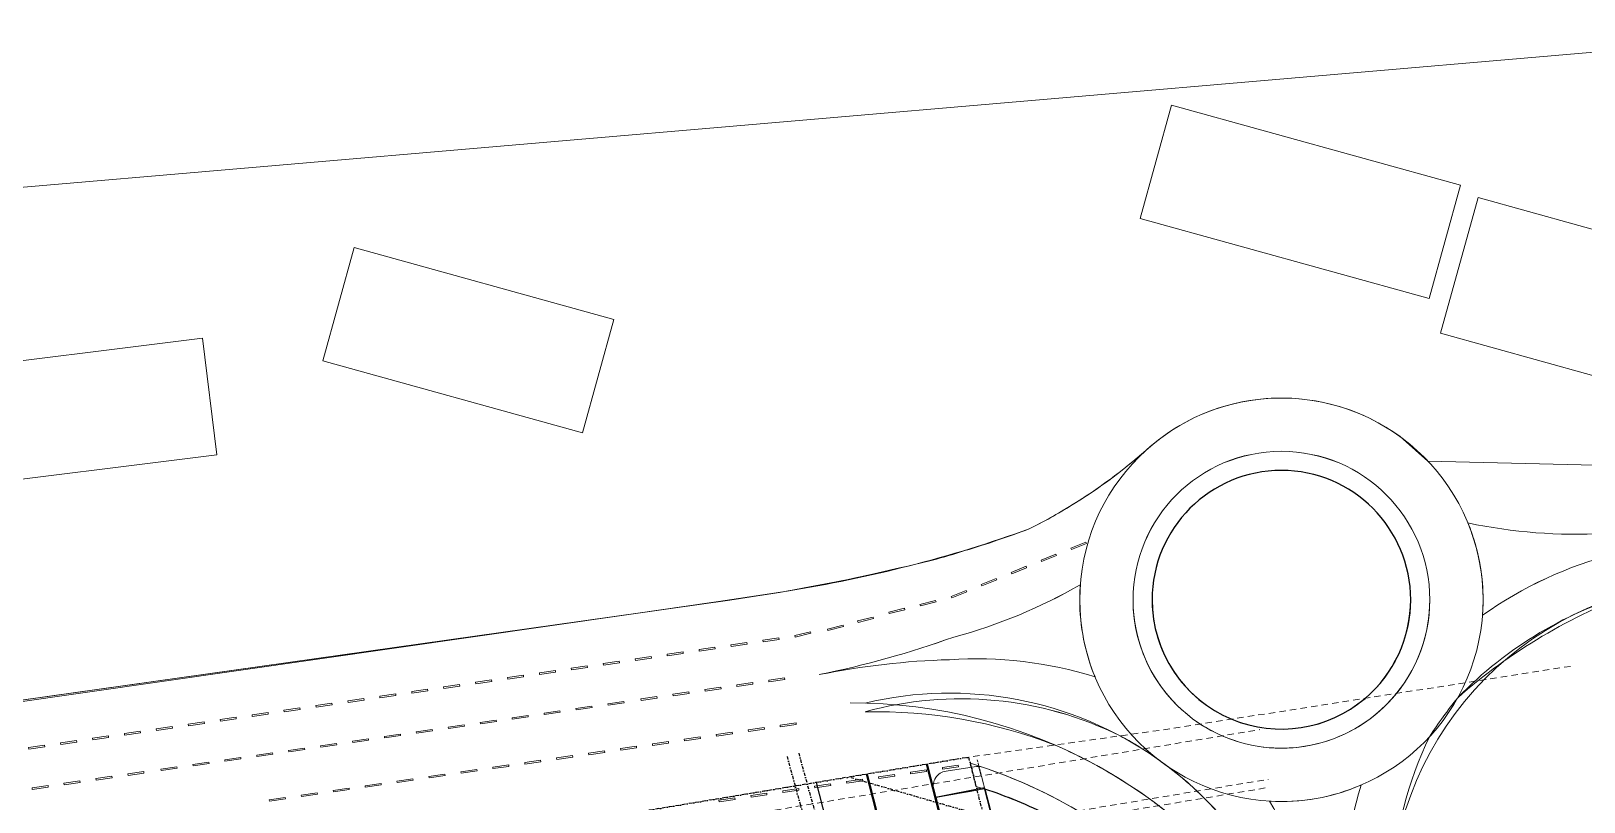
# Model space of a CAD drawing. Header units: millimetres. Extents: x -293269 to 249652, y -282216 to 177033.
# Drawn here: x -104230 to 49790, y 100601 to 177033 of the extents above; entities that cross this region are included whole.
import ezdxf

# ---------------------------------------------------------------- set-up
doc = ezdxf.new("R2010")
doc.units = ezdxf.units.MM
doc.header["$MEASUREMENT"] = 0
for name, pattern in [('Dashed Long', [1058.333302, 634.99999, -423.333311]), ('Dot & Dashed', [670.277762, 317.5, -176.388889, 0, -176.388874]), ('Hidden', [317.5, 211.666667, -105.833333])]:
    doc.linetypes.add(name, pattern=pattern)
for name, color, linetype, lineweight, true_color in [('New_Drawing & Figure_Pen_No__164', 7, 'Continuous', 13, 0xf27e39), ('New_Drawing & Figure_Pen_No__44', 7, 'Continuous', 18, 0x029e21), ('New_Drawing & Figure_Pen_No__58', 7, 'Continuous', 25, 0xdf0000), ('New_Drawing & Figure_Pen_No__62', 7, 'Continuous', 20, 0xaaaaaa), ('New_Structural - Bearing_Pen_No__150', 7, 'Continuous', 25, 0x5b5b00), ('New_Structural - Bearing_Pen_No__184', 7, 'Continuous', 0, 0xe8e8e8)]:
    doc.layers.add(name, color=color, linetype=linetype, lineweight=lineweight, true_color=true_color)
for name, color, linetype, lineweight in [('New_Drawing & Figure_Pen_No__46', 5, 'Continuous', 25), ('New_Drawing & Figure_Pen_No__75', 6, 'Continuous', 20), ('New_Structural - Bearing_Pen_No__1', 7, 'Continuous', 13), ('New_Structural - Bearing_Pen_No__101', 252, 'Continuous', 13)]:
    doc.layers.add(name, color=color, linetype=linetype, lineweight=lineweight)
doc.layers.add('New_Structural - Bearing', color=7, linetype='Continuous')

# ---------------------------------------------------------------- blocks, each defined once
blk = doc.blocks.new('Slab_398', base_point=(-13479, 103667))
at = {"layer": 'New_Structural - Bearing_Pen_No__184', "color": 254, "linetype": 'Continuous', "lineweight": 0, "true_color": 0xe8e8e8, "flags": 128}
blk.add_lwpolyline([(-13479, 103667, 0.4442154), (-14707, 101810), (-14506, 101027), (-9666, 101887, -0.0001955), (-9632, 101876, -0.0378796), (-3265, 99236, -0.0072752), (-2091, 98620, -0.0759189), (8864, 90301, -0.0320469), (12647, 85861, -0.0149349), (14210, 83634, -0.0038922), (14874, 82176, -0.0422656), (20580, 65779), (25579, 37511, 0.0787547), (24210, 21575), (28816, -5980), (29782, -5819), (25246, 21319, -0.0802838), (26691, 37555), (21655, 68683, 0.0554537), (16448, 82437, 0.0159535), (14397, 86151, 0.0070038), (13422, 87739, 0.019059), (10918, 90642, 0.0662541), (670, 99078, 0.0061091), (-381, 99714, 0.0434873), (-8265, 103474, 0.0069349), (-9753, 104004, 0.1201058), (-10697, 104088)], format="xyb", close=True, dxfattribs=at)
blk = doc.blocks.new('Slab_401', base_point=(-14506, 101027))
at = {"layer": 'New_Structural - Bearing_Pen_No__150', "color": 58, "linetype": 'Continuous', "lineweight": 25, "true_color": 0x5b5b00, "flags": 128}
blk.add_lwpolyline([(-14506, 101027), (-11135, 87907), (-10906, 87020), (-9657, 82159), (-8886, 79157, 0.3889508), (-7754, 78420), (-7065, 78534), (-4619, 79163), (-3847, 79361), (-4774, 82969), (-6023, 87830), (-6295, 88887), (-9666, 102006)], format="xyb", close=True, dxfattribs=at)
blk = doc.blocks.new('Slab_402', base_point=(6960, 120648))
at = {"layer": 'New_Structural - Bearing_Pen_No__150', "color": 58, "linetype": 'Continuous', "lineweight": 25, "true_color": 0x5b5b00, "flags": 128}
blk.add_lwpolyline([(6960, 120648, 0.3027817), (14852, 108810, 0.2818215), (28085, 110872, 0.220151), (32608, 120648, 1)], format="xyb", close=True, dxfattribs=at)
blk = doc.blocks.new('Slab_405', base_point=(5068, 120648))
at = {"layer": 'New_Structural - Bearing_Pen_No__184', "color": 254, "linetype": 'Continuous', "lineweight": 0, "true_color": 0xe8e8e8, "flags": 128}
for points in [[(5068, 120648, 0.2533294), (11739, 108325, 0.0419351), (13908, 107155, 0.3364807), (31198, 111357, 0.1724777), (34500, 120648, 1)], [(14852, 108810, -0.3027817), (6960, 120648, -1), (32608, 120648, -0.220151), (28085, 110872, -0.2818215)]]:
    blk.add_lwpolyline(points, format="xyb", close=True, dxfattribs=at)
blk = doc.blocks.new('Slab_406', base_point=(-26049, 113220))
at = {"layer": 'New_Structural - Bearing_Pen_No__184', "color": 254, "linetype": 'Continuous', "lineweight": 0, "true_color": 0xe8e8e8, "flags": 128}
blk.add_lwpolyline([(-26049, 113220, -0.0432795), (-13134, 114703, -0.092146), (1306, 112991, -0.098519), (-217, 120648, -0.0186866), (-161, 122141, -0.0650072), (-12704, 116944, -0.034595)], format="xyb", close=True, dxfattribs=at)
blk = doc.blocks.new('Slab_407', base_point=(51819, 127209))
at = {"layer": 'New_Structural - Bearing_Pen_No__184', "color": 254, "linetype": 'Continuous', "lineweight": 0, "true_color": 0xe8e8e8, "flags": 128}
blk.add_lwpolyline([(51819, 127209, -0.0650072), (38283, 128260, -0.0567533), (39520, 123894, -0.0407776), (39785, 120648, -0.0192869), (39726, 119106, -0.092146), (52923, 125212, -0.0432795), (65661, 127808, -0.034595)], format="xyb", close=True, dxfattribs=at)
blk = doc.blocks.new('Slab_408', base_point=(3785, 107153))
at = {"layer": 'New_Structural - Bearing_Pen_No__184', "color": 254, "linetype": 'Continuous', "lineweight": 0, "true_color": 0xe8e8e8, "flags": 128}
blk.add_lwpolyline([(3785, 107153, 0.1838409), (-21487, 109542, -0.0966368), (-2676, 106243, -0.0158427), (205, 104880, -0.0379968), (6716, 100893, -0.0055365), (7612, 100230, -0.0619606), (16516, 91572, -0.0276938), (19436, 87533), (21227, 83231), (22052, 81100), (22485, 79503, 0.0552741), (20759, 87207, 0.0359566), (18742, 91941, 0.0786476), (12130, 100980, 0.0069507), (11414, 101672, 0.0267449), (8487, 104142, -0.0151797), (7507, 104858, 0.0124248), (6026, 105847, 0.0181145)], format="xyb", close=True, dxfattribs=at)
blk = doc.blocks.new('Slab_409', base_point=(27688, 102274))
at = {"layer": 'New_Structural - Bearing_Pen_No__184', "color": 254, "linetype": 'Continuous', "lineweight": 0, "true_color": 0xe8e8e8, "flags": 128}
blk.add_lwpolyline([(27688, 102274, -0.1167929), (18608, 100681, -0.0643424), (23744, 88262, -0.034595), (27476, 74919, -0.0432795), (25985, 87833, -0.092146)], format="xyb", close=True, dxfattribs=at)
blk = doc.blocks.new('Slab_410', base_point=(-42582, 106211))
at = {"layer": 'New_Structural - Bearing_Pen_No__1', "color": 7, "linetype": 'Continuous', "lineweight": 13, "flags": 128}
blk.add_lwpolyline([(-42582, 106211), (-40999, 106443), (-41021, 106591), (-42604, 106360)], close=True, dxfattribs=at)
blk = doc.blocks.new('Slab_411', base_point=(-39416, 106674))
at = {"layer": 'New_Structural - Bearing_Pen_No__1', "color": 7, "linetype": 'Continuous', "lineweight": 13, "flags": 128}
blk.add_lwpolyline([(-39416, 106674), (-37832, 106905), (-37854, 107053), (-39437, 106822)], close=True, dxfattribs=at)
blk = doc.blocks.new('Slab_412', base_point=(-36249, 107136))
at = {"layer": 'New_Structural - Bearing_Pen_No__1', "color": 7, "linetype": 'Continuous', "lineweight": 13, "flags": 128}
blk.add_lwpolyline([(-36249, 107136), (-34666, 107367), (-34688, 107516), (-36271, 107284)], close=True, dxfattribs=at)
blk = doc.blocks.new('Slab_413', base_point=(-33083, 107598))
at = {"layer": 'New_Structural - Bearing_Pen_No__1', "color": 7, "linetype": 'Continuous', "lineweight": 13, "flags": 128}
blk.add_lwpolyline([(-33083, 107598), (-31500, 107830), (-31521, 107978), (-33104, 107747)], close=True, dxfattribs=at)
blk = doc.blocks.new('Slab_414', base_point=(-29916, 108061))
at = {"layer": 'New_Structural - Bearing_Pen_No__1', "color": 7, "linetype": 'Continuous', "lineweight": 13, "flags": 128}
blk.add_lwpolyline([(-29916, 108061), (-28333, 108292), (-28355, 108440), (-29938, 108209)], close=True, dxfattribs=at)
blk = doc.blocks.new('Slab_415', base_point=(-58414, 103900))
at = {"layer": 'New_Structural - Bearing_Pen_No__1', "color": 7, "linetype": 'Continuous', "lineweight": 13, "flags": 128}
blk.add_lwpolyline([(-58414, 103900), (-56831, 104131), (-56853, 104279), (-58436, 104048)], close=True, dxfattribs=at)
blk = doc.blocks.new('Slab_416', base_point=(-55248, 104362))
at = {"layer": 'New_Structural - Bearing_Pen_No__1', "color": 7, "linetype": 'Continuous', "lineweight": 13, "flags": 128}
blk.add_lwpolyline([(-55248, 104362), (-53665, 104593), (-53686, 104742), (-55269, 104510)], close=True, dxfattribs=at)
blk = doc.blocks.new('Slab_417', base_point=(-52081, 104824))
at = {"layer": 'New_Structural - Bearing_Pen_No__1', "color": 7, "linetype": 'Continuous', "lineweight": 13, "flags": 128}
blk.add_lwpolyline([(-52081, 104824), (-50498, 105055), (-50520, 105204), (-52103, 104973)], close=True, dxfattribs=at)
blk = doc.blocks.new('Slab_418', base_point=(-48915, 105287))
at = {"layer": 'New_Structural - Bearing_Pen_No__1', "color": 7, "linetype": 'Continuous', "lineweight": 13, "flags": 128}
blk.add_lwpolyline([(-48915, 105287), (-47332, 105518), (-47353, 105666), (-48937, 105435)], close=True, dxfattribs=at)
blk = doc.blocks.new('Slab_419', base_point=(-45748, 105749))
at = {"layer": 'New_Structural - Bearing_Pen_No__1', "color": 7, "linetype": 'Continuous', "lineweight": 13, "flags": 128}
blk.add_lwpolyline([(-45748, 105749), (-44165, 105980), (-44187, 106129), (-45770, 105897)], close=True, dxfattribs=at)
blk = doc.blocks.new('Slab_420', base_point=(-43712, 110669))
at = {"layer": 'New_Structural - Bearing_Pen_No__1', "color": 7, "linetype": 'Continuous', "lineweight": 13, "flags": 128}
blk.add_lwpolyline([(-43712, 110669), (-42129, 110900), (-42151, 111049), (-43734, 110818)], close=True, dxfattribs=at)
blk = doc.blocks.new('Slab_421', base_point=(-40546, 111131))
at = {"layer": 'New_Structural - Bearing_Pen_No__1', "color": 7, "linetype": 'Continuous', "lineweight": 13, "flags": 128}
blk.add_lwpolyline([(-40546, 111131), (-38963, 111363), (-38985, 111511), (-40568, 111280)], close=True, dxfattribs=at)
blk = doc.blocks.new('Slab_422', base_point=(-37380, 111594))
at = {"layer": 'New_Structural - Bearing_Pen_No__1', "color": 7, "linetype": 'Continuous', "lineweight": 13, "flags": 128}
blk.add_lwpolyline([(-37380, 111594), (-35796, 111825), (-35818, 111973), (-37401, 111742)], close=True, dxfattribs=at)
blk = doc.blocks.new('Slab_423', base_point=(-34213, 112056))
at = {"layer": 'New_Structural - Bearing_Pen_No__1', "color": 7, "linetype": 'Continuous', "lineweight": 13, "flags": 128}
blk.add_lwpolyline([(-34213, 112056), (-32630, 112287), (-32652, 112436), (-34235, 112205)], close=True, dxfattribs=at)
blk = doc.blocks.new('Slab_424', base_point=(-31047, 112519))
at = {"layer": 'New_Structural - Bearing_Pen_No__1', "color": 7, "linetype": 'Continuous', "lineweight": 13, "flags": 128}
blk.add_lwpolyline([(-31047, 112519), (-29464, 112750), (-29485, 112898), (-31068, 112667)], close=True, dxfattribs=at)
blk = doc.blocks.new('Slab_425', base_point=(-59663, 108340))
at = {"layer": 'New_Structural - Bearing_Pen_No__1', "color": 7, "linetype": 'Continuous', "lineweight": 13, "flags": 128}
blk.add_lwpolyline([(-59663, 108340), (-58080, 108571), (-58102, 108720), (-59685, 108488)], close=True, dxfattribs=at)
blk = doc.blocks.new('Slab_426', base_point=(-56497, 108802))
at = {"layer": 'New_Structural - Bearing_Pen_No__1', "color": 7, "linetype": 'Continuous', "lineweight": 13, "flags": 128}
blk.add_lwpolyline([(-56497, 108802), (-54914, 109034), (-54935, 109182), (-56518, 108951)], close=True, dxfattribs=at)
blk = doc.blocks.new('Slab_427', base_point=(-53330, 109265))
at = {"layer": 'New_Structural - Bearing_Pen_No__1', "color": 7, "linetype": 'Continuous', "lineweight": 13, "flags": 128}
blk.add_lwpolyline([(-53330, 109265), (-51747, 109496), (-51769, 109644), (-53352, 109413)], close=True, dxfattribs=at)
blk = doc.blocks.new('Slab_428', base_point=(-50164, 109727))
at = {"layer": 'New_Structural - Bearing_Pen_No__1', "color": 7, "linetype": 'Continuous', "lineweight": 13, "flags": 128}
blk.add_lwpolyline([(-50164, 109727), (-48581, 109958), (-48602, 110107), (-50186, 109876)], close=True, dxfattribs=at)
blk = doc.blocks.new('Slab_429', base_point=(-46997, 110189))
at = {"layer": 'New_Structural - Bearing_Pen_No__1', "color": 7, "linetype": 'Continuous', "lineweight": 13, "flags": 128}
blk.add_lwpolyline([(-46997, 110189), (-45414, 110421), (-45436, 110569), (-47019, 110338)], close=True, dxfattribs=at)
blk = doc.blocks.new('Slab_430', base_point=(-75495, 106028))
at = {"layer": 'New_Structural - Bearing_Pen_No__1', "color": 7, "linetype": 'Continuous', "lineweight": 13, "flags": 128}
blk.add_lwpolyline([(-75495, 106028), (-73912, 106260), (-73934, 106408), (-75517, 106177)], close=True, dxfattribs=at)
blk = doc.blocks.new('Slab_431', base_point=(-72329, 106491))
at = {"layer": 'New_Structural - Bearing_Pen_No__1', "color": 7, "linetype": 'Continuous', "lineweight": 13, "flags": 128}
blk.add_lwpolyline([(-72329, 106491), (-70746, 106722), (-70767, 106870), (-72351, 106639)], close=True, dxfattribs=at)
blk = doc.blocks.new('Slab_432', base_point=(-69162, 106953))
at = {"layer": 'New_Structural - Bearing_Pen_No__1', "color": 7, "linetype": 'Continuous', "lineweight": 13, "flags": 128}
blk.add_lwpolyline([(-69162, 106953), (-67579, 107184), (-67601, 107333), (-69184, 107101)], close=True, dxfattribs=at)
blk = doc.blocks.new('Slab_433', base_point=(-65996, 107415))
at = {"layer": 'New_Structural - Bearing_Pen_No__1', "color": 7, "linetype": 'Continuous', "lineweight": 13, "flags": 128}
blk.add_lwpolyline([(-65996, 107415), (-64413, 107647), (-64434, 107795), (-66018, 107564)], close=True, dxfattribs=at)
blk = doc.blocks.new('Slab_434', base_point=(-62830, 107878))
at = {"layer": 'New_Structural - Bearing_Pen_No__1', "color": 7, "linetype": 'Continuous', "lineweight": 13, "flags": 128}
blk.add_lwpolyline([(-62830, 107878), (-61246, 108109), (-61268, 108257), (-62851, 108026)], close=True, dxfattribs=at)
blk = doc.blocks.new('Slab_435', base_point=(-91327, 103717))
at = {"layer": 'New_Structural - Bearing_Pen_No__1', "color": 7, "linetype": 'Continuous', "lineweight": 13, "flags": 128}
blk.add_lwpolyline([(-91327, 103717), (-89744, 103948), (-89766, 104096), (-91349, 103865)], close=True, dxfattribs=at)
blk = doc.blocks.new('Slab_436', base_point=(-88161, 104179))
at = {"layer": 'New_Structural - Bearing_Pen_No__1', "color": 7, "linetype": 'Continuous', "lineweight": 13, "flags": 128}
blk.add_lwpolyline([(-88161, 104179), (-86578, 104410), (-86599, 104559), (-88183, 104327)], close=True, dxfattribs=at)
blk = doc.blocks.new('Slab_437', base_point=(-84995, 104641))
at = {"layer": 'New_Structural - Bearing_Pen_No__1', "color": 7, "linetype": 'Continuous', "lineweight": 13, "flags": 128}
blk.add_lwpolyline([(-84995, 104641), (-83411, 104872), (-83433, 105021), (-85016, 104790)], close=True, dxfattribs=at)
blk = doc.blocks.new('Slab_438', base_point=(-81828, 105104))
at = {"layer": 'New_Structural - Bearing_Pen_No__1', "color": 7, "linetype": 'Continuous', "lineweight": 13, "flags": 128}
blk.add_lwpolyline([(-81828, 105104), (-80245, 105335), (-80267, 105483), (-81850, 105252)], close=True, dxfattribs=at)
blk = doc.blocks.new('Slab_439', base_point=(-78662, 105566))
at = {"layer": 'New_Structural - Bearing_Pen_No__1', "color": 7, "linetype": 'Continuous', "lineweight": 13, "flags": 128}
blk.add_lwpolyline([(-78662, 105566), (-77078, 105797), (-77100, 105946), (-78683, 105714)], close=True, dxfattribs=at)
blk = doc.blocks.new('Slab_441', base_point=(-104112, 101850))
at = {"layer": 'New_Structural - Bearing_Pen_No__1', "color": 7, "linetype": 'Continuous', "lineweight": 13, "flags": 128}
blk.add_lwpolyline([(-104112, 101850), (-102528, 102081), (-102550, 102229), (-104133, 101998)], close=True, dxfattribs=at)
blk = doc.blocks.new('Slab_442', base_point=(-100945, 102312))
at = {"layer": 'New_Structural - Bearing_Pen_No__1', "color": 7, "linetype": 'Continuous', "lineweight": 13, "flags": 128}
blk.add_lwpolyline([(-100945, 102312), (-99362, 102543), (-99384, 102692), (-100967, 102461)], close=True, dxfattribs=at)
blk = doc.blocks.new('Slab_443', base_point=(-97779, 102775))
at = {"layer": 'New_Structural - Bearing_Pen_No__1', "color": 7, "linetype": 'Continuous', "lineweight": 13, "flags": 128}
blk.add_lwpolyline([(-97779, 102775), (-96196, 103006), (-96217, 103154), (-97800, 102923)], close=True, dxfattribs=at)
blk = doc.blocks.new('Slab_444', base_point=(-94612, 103237))
at = {"layer": 'New_Structural - Bearing_Pen_No__1', "color": 7, "linetype": 'Continuous', "lineweight": 13, "flags": 128}
blk.add_lwpolyline([(-94612, 103237), (-93029, 103468), (-93051, 103617), (-94634, 103385)], close=True, dxfattribs=at)
blk = doc.blocks.new('Slab_450', base_point=(-74246, 101588))
at = {"layer": 'New_Structural - Bearing_Pen_No__1', "color": 7, "linetype": 'Continuous', "lineweight": 13, "flags": 128}
blk.add_lwpolyline([(-74246, 101588), (-72663, 101819), (-72685, 101967), (-74268, 101736)], close=True, dxfattribs=at)
blk = doc.blocks.new('Slab_451', base_point=(-71080, 102050))
at = {"layer": 'New_Structural - Bearing_Pen_No__1', "color": 7, "linetype": 'Continuous', "lineweight": 13, "flags": 128}
blk.add_lwpolyline([(-71080, 102050), (-69497, 102281), (-69518, 102430), (-71102, 102199)], close=True, dxfattribs=at)
blk = doc.blocks.new('Slab_452', base_point=(-67913, 102513))
at = {"layer": 'New_Structural - Bearing_Pen_No__1', "color": 7, "linetype": 'Continuous', "lineweight": 13, "flags": 128}
blk.add_lwpolyline([(-67913, 102513), (-66330, 102744), (-66352, 102892), (-67935, 102661)], close=True, dxfattribs=at)
blk = doc.blocks.new('Slab_453', base_point=(-64747, 102975))
at = {"layer": 'New_Structural - Bearing_Pen_No__1', "color": 7, "linetype": 'Continuous', "lineweight": 13, "flags": 128}
blk.add_lwpolyline([(-64747, 102975), (-63164, 103206), (-63185, 103355), (-64769, 103123)], close=True, dxfattribs=at)
blk = doc.blocks.new('Slab_454', base_point=(-61581, 103437))
at = {"layer": 'New_Structural - Bearing_Pen_No__1', "color": 7, "linetype": 'Continuous', "lineweight": 13, "flags": 128}
blk.add_lwpolyline([(-61581, 103437), (-59997, 103668), (-60019, 103817), (-61602, 103586)], close=True, dxfattribs=at)
blk = doc.blocks.new('Slab_458', base_point=(-80579, 100663))
at = {"layer": 'New_Structural - Bearing_Pen_No__1', "color": 7, "linetype": 'Continuous', "lineweight": 13, "flags": 128}
blk.add_lwpolyline([(-80579, 100663), (-78996, 100894), (-79018, 101043), (-80601, 100812)], close=True, dxfattribs=at)
blk = doc.blocks.new('Slab_459', base_point=(-77413, 101126))
at = {"layer": 'New_Structural - Bearing_Pen_No__1', "color": 7, "linetype": 'Continuous', "lineweight": 13, "flags": 128}
blk.add_lwpolyline([(-77413, 101126), (-75829, 101357), (-75851, 101505), (-77434, 101274)], close=True, dxfattribs=at)
blk = doc.blocks.new('Slab_470', base_point=(-44290, 114627))
at = {"layer": 'New_Structural - Bearing_Pen_No__1', "color": 7, "linetype": 'Continuous', "lineweight": 13, "flags": 128}
blk.add_lwpolyline([(-44290, 114627), (-42707, 114858), (-42729, 115007), (-44312, 114776)], close=True, dxfattribs=at)
blk = doc.blocks.new('Slab_471', base_point=(-41124, 115090))
at = {"layer": 'New_Structural - Bearing_Pen_No__1', "color": 7, "linetype": 'Continuous', "lineweight": 13, "flags": 128}
blk.add_lwpolyline([(-41124, 115090), (-39541, 115321), (-39562, 115469), (-41146, 115238)], close=True, dxfattribs=at)
blk = doc.blocks.new('Slab_472', base_point=(-37958, 115552))
at = {"layer": 'New_Structural - Bearing_Pen_No__1', "color": 7, "linetype": 'Continuous', "lineweight": 13, "flags": 128}
blk.add_lwpolyline([(-37958, 115552), (-36374, 115783), (-36396, 115931), (-37979, 115700)], close=True, dxfattribs=at)
blk = doc.blocks.new('Slab_473', base_point=(-34791, 116014))
at = {"layer": 'New_Structural - Bearing_Pen_No__1', "color": 7, "linetype": 'Continuous', "lineweight": 13, "flags": 128}
blk.add_lwpolyline([(-34791, 116014), (-33208, 116245), (-33230, 116394), (-34813, 116163)], close=True, dxfattribs=at)
blk = doc.blocks.new('Slab_474', base_point=(-31625, 116477))
at = {"layer": 'New_Structural - Bearing_Pen_No__1', "color": 7, "linetype": 'Continuous', "lineweight": 13, "flags": 128}
blk.add_lwpolyline([(-31625, 116477), (-30042, 116708), (-30063, 116856), (-31646, 116625)], close=True, dxfattribs=at)
blk = doc.blocks.new('Slab_475', base_point=(-28444, 116942))
at = {"layer": 'New_Structural - Bearing_Pen_No__1', "color": 7, "linetype": 'Continuous', "lineweight": 13, "flags": 128}
blk.add_lwpolyline([(-28444, 116942), (-26891, 117330), (-26928, 117475), (-28480, 117087)], close=True, dxfattribs=at)
blk = doc.blocks.new('Slab_476', base_point=(-25195, 117597))
at = {"layer": 'New_Structural - Bearing_Pen_No__1', "color": 7, "linetype": 'Continuous', "lineweight": 13, "flags": 128}
blk.add_lwpolyline([(-25195, 117597), (-23643, 117985), (-23679, 118131), (-25232, 117742)], close=True, dxfattribs=at)
blk = doc.blocks.new('Slab_477', base_point=(-22210, 118397))
at = {"layer": 'New_Structural - Bearing_Pen_No__1', "color": 7, "linetype": 'Continuous', "lineweight": 13, "flags": 128}
blk.add_lwpolyline([(-22210, 118397), (-20658, 118785), (-20695, 118931), (-22247, 118542)], close=True, dxfattribs=at)
blk = doc.blocks.new('Slab_478', base_point=(-19130, 119271))
at = {"layer": 'New_Structural - Bearing_Pen_No__1', "color": 7, "linetype": 'Continuous', "lineweight": 13, "flags": 128}
blk.add_lwpolyline([(-19130, 119271), (-17578, 119659), (-17615, 119804), (-19167, 119416)], close=True, dxfattribs=at)
blk = doc.blocks.new('Slab_479', base_point=(-16026, 120047))
at = {"layer": 'New_Structural - Bearing_Pen_No__1', "color": 7, "linetype": 'Continuous', "lineweight": 13, "flags": 128}
blk.add_lwpolyline([(-16026, 120047), (-14474, 120435), (-14510, 120581), (-16062, 120193)], close=True, dxfattribs=at)
blk = doc.blocks.new('Slab_480', base_point=(-12902, 120830))
at = {"layer": 'New_Structural - Bearing_Pen_No__1', "color": 7, "linetype": 'Continuous', "lineweight": 13, "flags": 128}
blk.add_lwpolyline([(-12902, 120830), (-11418, 121429), (-11474, 121568), (-12958, 120969)], close=True, dxfattribs=at)
blk = doc.blocks.new('Slab_481', base_point=(-9935, 122028))
at = {"layer": 'New_Structural - Bearing_Pen_No__1', "color": 7, "linetype": 'Continuous', "lineweight": 13, "flags": 128}
blk.add_lwpolyline([(-9935, 122028), (-8451, 122627), (-8507, 122766), (-9991, 122167)], close=True, dxfattribs=at)
blk = doc.blocks.new('Slab_482', base_point=(-6968, 123227))
at = {"layer": 'New_Structural - Bearing_Pen_No__1', "color": 7, "linetype": 'Continuous', "lineweight": 13, "flags": 128}
blk.add_lwpolyline([(-6968, 123227), (-5484, 123826), (-5540, 123965), (-7024, 123366)], close=True, dxfattribs=at)
blk = doc.blocks.new('Slab_483', base_point=(-4000, 124425))
at = {"layer": 'New_Structural - Bearing_Pen_No__1', "color": 7, "linetype": 'Continuous', "lineweight": 13, "flags": 128}
blk.add_lwpolyline([(-4000, 124425), (-2517, 125024), (-2573, 125163), (-4057, 124564)], close=True, dxfattribs=at)
blk = doc.blocks.new('Slab_484', base_point=(-1033, 125623))
at = {"layer": 'New_Structural - Bearing_Pen_No__1', "color": 7, "linetype": 'Continuous', "lineweight": 13, "flags": 128}
blk.add_lwpolyline([(-1033, 125623), (450, 126223), (394, 126362), (-1089, 125762)], close=True, dxfattribs=at)
blk = doc.blocks.new('Slab_485', base_point=(-60123, 112315))
at = {"layer": 'New_Structural - Bearing_Pen_No__1', "color": 7, "linetype": 'Continuous', "lineweight": 13, "flags": 128}
blk.add_lwpolyline([(-60123, 112315), (-58539, 112547), (-58561, 112695), (-60144, 112464)], close=True, dxfattribs=at)
blk = doc.blocks.new('Slab_486', base_point=(-56956, 112778))
at = {"layer": 'New_Structural - Bearing_Pen_No__1', "color": 7, "linetype": 'Continuous', "lineweight": 13, "flags": 128}
blk.add_lwpolyline([(-56956, 112778), (-55373, 113009), (-55395, 113157), (-56978, 112926)], close=True, dxfattribs=at)
blk = doc.blocks.new('Slab_487', base_point=(-53790, 113240))
at = {"layer": 'New_Structural - Bearing_Pen_No__1', "color": 7, "linetype": 'Continuous', "lineweight": 13, "flags": 128}
blk.add_lwpolyline([(-53790, 113240), (-52206, 113471), (-52228, 113620), (-53811, 113389)], close=True, dxfattribs=at)
blk = doc.blocks.new('Slab_488', base_point=(-50623, 113702))
at = {"layer": 'New_Structural - Bearing_Pen_No__1', "color": 7, "linetype": 'Continuous', "lineweight": 13, "flags": 128}
blk.add_lwpolyline([(-50623, 113702), (-49040, 113934), (-49062, 114082), (-50645, 113851)], close=True, dxfattribs=at)
blk = doc.blocks.new('Slab_489', base_point=(-47457, 114165))
at = {"layer": 'New_Structural - Bearing_Pen_No__1', "color": 7, "linetype": 'Continuous', "lineweight": 13, "flags": 128}
blk.add_lwpolyline([(-47457, 114165), (-45874, 114396), (-45895, 114544), (-47479, 114313)], close=True, dxfattribs=at)
blk = doc.blocks.new('Slab_490', base_point=(-75955, 110004))
at = {"layer": 'New_Structural - Bearing_Pen_No__1', "color": 7, "linetype": 'Continuous', "lineweight": 13, "flags": 128}
blk.add_lwpolyline([(-75955, 110004), (-74371, 110235), (-74393, 110383), (-75976, 110152)], close=True, dxfattribs=at)
blk = doc.blocks.new('Slab_491', base_point=(-72788, 110466))
at = {"layer": 'New_Structural - Bearing_Pen_No__1', "color": 7, "linetype": 'Continuous', "lineweight": 13, "flags": 128}
blk.add_lwpolyline([(-72788, 110466), (-71205, 110697), (-71227, 110846), (-72810, 110614)], close=True, dxfattribs=at)
blk = doc.blocks.new('Slab_492', base_point=(-69622, 110928))
at = {"layer": 'New_Structural - Bearing_Pen_No__1', "color": 7, "linetype": 'Continuous', "lineweight": 13, "flags": 128}
blk.add_lwpolyline([(-69622, 110928), (-68039, 111160), (-68060, 111308), (-69643, 111077)], close=True, dxfattribs=at)
blk = doc.blocks.new('Slab_493', base_point=(-66455, 111391))
at = {"layer": 'New_Structural - Bearing_Pen_No__1', "color": 7, "linetype": 'Continuous', "lineweight": 13, "flags": 128}
blk.add_lwpolyline([(-66455, 111391), (-64872, 111622), (-64894, 111770), (-66477, 111539)], close=True, dxfattribs=at)
blk = doc.blocks.new('Slab_494', base_point=(-63289, 111853))
at = {"layer": 'New_Structural - Bearing_Pen_No__1', "color": 7, "linetype": 'Continuous', "lineweight": 13, "flags": 128}
blk.add_lwpolyline([(-63289, 111853), (-61706, 112084), (-61727, 112233), (-63311, 112001)], close=True, dxfattribs=at)
blk = doc.blocks.new('Slab_495', base_point=(-91787, 107692))
at = {"layer": 'New_Structural - Bearing_Pen_No__1', "color": 7, "linetype": 'Continuous', "lineweight": 13, "flags": 128}
blk.add_lwpolyline([(-91787, 107692), (-90204, 107923), (-90225, 108072), (-91808, 107840)], close=True, dxfattribs=at)
blk = doc.blocks.new('Slab_496', base_point=(-88620, 108154))
at = {"layer": 'New_Structural - Bearing_Pen_No__1', "color": 7, "linetype": 'Continuous', "lineweight": 13, "flags": 128}
blk.add_lwpolyline([(-88620, 108154), (-87037, 108385), (-87059, 108534), (-88642, 108303)], close=True, dxfattribs=at)
blk = doc.blocks.new('Slab_497', base_point=(-85454, 108617))
at = {"layer": 'New_Structural - Bearing_Pen_No__1', "color": 7, "linetype": 'Continuous', "lineweight": 13, "flags": 128}
blk.add_lwpolyline([(-85454, 108617), (-83871, 108848), (-83892, 108996), (-85476, 108765)], close=True, dxfattribs=at)
blk = doc.blocks.new('Slab_498', base_point=(-82287, 109079))
at = {"layer": 'New_Structural - Bearing_Pen_No__1', "color": 7, "linetype": 'Continuous', "lineweight": 13, "flags": 128}
blk.add_lwpolyline([(-82287, 109079), (-80704, 109310), (-80726, 109459), (-82309, 109227)], close=True, dxfattribs=at)
blk = doc.blocks.new('Slab_499', base_point=(-79121, 109541))
at = {"layer": 'New_Structural - Bearing_Pen_No__1', "color": 7, "linetype": 'Continuous', "lineweight": 13, "flags": 128}
blk.add_lwpolyline([(-79121, 109541), (-77538, 109772), (-77560, 109921), (-79143, 109690)], close=True, dxfattribs=at)
blk = doc.blocks.new('Slab_501', base_point=(-104452, 105843))
at = {"layer": 'New_Structural - Bearing_Pen_No__1', "color": 7, "linetype": 'Continuous', "lineweight": 13, "flags": 128}
blk.add_lwpolyline([(-104452, 105843), (-102869, 106074), (-102891, 106222), (-104474, 105991)], close=True, dxfattribs=at)
blk = doc.blocks.new('Slab_502', base_point=(-101286, 106305))
at = {"layer": 'New_Structural - Bearing_Pen_No__1', "color": 7, "linetype": 'Continuous', "lineweight": 13, "flags": 128}
blk.add_lwpolyline([(-101286, 106305), (-99703, 106536), (-99724, 106684), (-101308, 106453)], close=True, dxfattribs=at)
blk = doc.blocks.new('Slab_503', base_point=(-98120, 106767))
at = {"layer": 'New_Structural - Bearing_Pen_No__1', "color": 7, "linetype": 'Continuous', "lineweight": 13, "flags": 128}
blk.add_lwpolyline([(-98120, 106767), (-96536, 106998), (-96558, 107147), (-98141, 106916)], close=True, dxfattribs=at)
blk = doc.blocks.new('Slab_504', base_point=(-94953, 107230))
at = {"layer": 'New_Structural - Bearing_Pen_No__1', "color": 7, "linetype": 'Continuous', "lineweight": 13, "flags": 128}
blk.add_lwpolyline([(-94953, 107230), (-93370, 107461), (-93392, 107609), (-94975, 107378)], close=True, dxfattribs=at)
blk = doc.blocks.new('Slab_510', base_point=(74992, 177033))
at = {"layer": 'New_Structural - Bearing_Pen_No__184', "color": 254, "linetype": 'Continuous', "lineweight": 0, "true_color": 0xe8e8e8, "flags": 128}
blk.add_lwpolyline([(74992, 177033), (-264996, 147815), (-259060, 88472), (-37791, 120213), (-29248, 121510, 0.0476304), (-5231, 127676, 0.0223467), (-1019, 130015, 0.0425987), (6356, 135471, -0.009413), (6924, 135966, -0.3445244), (31547, 136824), (34317, 134389), (73021, 133474), (80271, 133713)], format="xyb", close=True, dxfattribs=at)
blk = doc.blocks.new('Slab_571', base_point=(30678, 92748))
at = {"layer": 'New_Structural - Bearing_Pen_No__184', "color": 254, "linetype": 'Continuous', "lineweight": 0, "true_color": 0xe8e8e8, "flags": 128}
blk.add_lwpolyline([(30678, 92748, 0.0391954), (30543, 88736, 0.1951778), (30857, 88053, -0.1157684), (34063, 83215), (39283, 44954), (40820, 38870), (44180, 33615), (46891, 28940), (50842, 23247), (51715, 21863), (167886, 37492), (155031, 133047), (78423, 125766, 0.0389773), (54997, 121472, 0.1333288), (37269, 110937, 0.0225795), (34472, 107072, 0.092146)], format="xyb", close=True, dxfattribs=at)
blk = doc.blocks.new('Slab_666', base_point=(35559, 147081))
at = {"layer": 'New_Structural - Bearing_Pen_No__184', "color": 254, "linetype": 'Continuous', "lineweight": 0, "true_color": 0xe8e8e8, "flags": 128}
blk.add_lwpolyline([(35559, 147081), (65524, 138765), (69258, 152219), (39293, 160535)], close=True, dxfattribs=at)
blk = doc.blocks.new('Slab_667', base_point=(5777, 158465))
at = {"layer": 'New_Structural - Bearing_Pen_No__184', "color": 254, "linetype": 'Continuous', "lineweight": 0, "true_color": 0xe8e8e8, "flags": 128}
blk.add_lwpolyline([(5777, 158465), (34424, 150515), (37541, 161746), (8894, 169696)], close=True, dxfattribs=at)
blk = doc.blocks.new('Slab_668', base_point=(-75290, 144334))
at = {"layer": 'New_Structural - Bearing_Pen_No__184', "color": 254, "linetype": 'Continuous', "lineweight": 0, "true_color": 0xe8e8e8, "flags": 128}
blk.add_lwpolyline([(-75290, 144334), (-49542, 137189), (-46425, 148420), (-72173, 155566)], close=True, dxfattribs=at)
blk = doc.blocks.new('Slab_669', base_point=(-112311, 131721))
at = {"layer": 'New_Structural - Bearing_Pen_No__184', "color": 254, "linetype": 'Continuous', "lineweight": 0, "true_color": 0xe8e8e8, "flags": 128}
blk.add_lwpolyline([(-112311, 131721), (-85795, 135032), (-87240, 146598), (-113755, 143287)], close=True, dxfattribs=at)
blk = doc.blocks.new('Slab_739', base_point=(-26491, 102009))
at = {"layer": 'New_Structural - Bearing_Pen_No__1', "color": 7, "linetype": 'Continuous', "lineweight": 13, "flags": 128}
blk.add_lwpolyline([(-26491, 102009), (-24907, 102240), (-24929, 102388), (-26512, 102157)], close=True, dxfattribs=at)
blk = doc.blocks.new('Slab_740', base_point=(-23324, 102471))
at = {"layer": 'New_Structural - Bearing_Pen_No__1', "color": 7, "linetype": 'Continuous', "lineweight": 13, "flags": 128}
blk.add_lwpolyline([(-23324, 102471), (-21741, 102702), (-21763, 102851), (-23346, 102620)], close=True, dxfattribs=at)
blk = doc.blocks.new('Slab_741', base_point=(-20158, 102934))
at = {"layer": 'New_Structural - Bearing_Pen_No__1', "color": 7, "linetype": 'Continuous', "lineweight": 13, "flags": 128}
blk.add_lwpolyline([(-20158, 102934), (-18574, 103165), (-18596, 103313), (-20179, 103082)], close=True, dxfattribs=at)
blk = doc.blocks.new('Slab_742', base_point=(-16991, 103396))
at = {"layer": 'New_Structural - Bearing_Pen_No__1', "color": 7, "linetype": 'Continuous', "lineweight": 13, "flags": 128}
blk.add_lwpolyline([(-16991, 103396), (-15408, 103627), (-15430, 103776), (-17013, 103544)], close=True, dxfattribs=at)
blk = doc.blocks.new('Slab_743', base_point=(-13825, 103858))
at = {"layer": 'New_Structural - Bearing_Pen_No__1', "color": 7, "linetype": 'Continuous', "lineweight": 13, "flags": 128}
blk.add_lwpolyline([(-13825, 103858), (-12242, 104089), (-12263, 104238), (-13846, 104007)], close=True, dxfattribs=at)
blk = doc.blocks.new('Slab_746', base_point=(-35990, 100622))
at = {"layer": 'New_Structural - Bearing_Pen_No__1', "color": 7, "linetype": 'Continuous', "lineweight": 13, "flags": 128}
blk.add_lwpolyline([(-35990, 100622), (-34407, 100853), (-34428, 101001), (-36011, 100770)], close=True, dxfattribs=at)
blk = doc.blocks.new('Slab_747', base_point=(-32823, 101084))
at = {"layer": 'New_Structural - Bearing_Pen_No__1', "color": 7, "linetype": 'Continuous', "lineweight": 13, "flags": 128}
blk.add_lwpolyline([(-32823, 101084), (-31240, 101315), (-31262, 101464), (-32845, 101233)], close=True, dxfattribs=at)
blk = doc.blocks.new('Slab_748', base_point=(-29657, 101547))
at = {"layer": 'New_Structural - Bearing_Pen_No__1', "color": 7, "linetype": 'Continuous', "lineweight": 13, "flags": 128}
blk.add_lwpolyline([(-29657, 101547), (-28074, 101778), (-28095, 101926), (-29679, 101695)], close=True, dxfattribs=at)
blk = doc.blocks.new('Slab_843', base_point=(-173255, -111975))
at = {"layer": 'New_Structural - Bearing_Pen_No__101', "color": 252, "linetype": 'Continuous', "lineweight": 13, "flags": 128}
for points in [[(-14380, 100536), (-14506, 101027), (-13535, 101223, -0.0244711), (-13439, 101244), (-11088, 101634), (-10384, 101759), (-9666, 101887, -0.0001955), (-9632, 101876), (-9970, 103191), (-9996, 103187), (-10253, 104171, -0.1462836), (13422, 87739, -0.0785136)], [(53832, 17182), (49368, 26237), (46891, 28940), (44180, 33615), (40820, 38870), (39283, 44954), (34063, 83215, 0.1157684), (30857, 88053, -0.1188018), (30600, 88445), (30565, 88835, -0.4019552), (60828, 122436)], [(73021, 133474), (34317, 134389), (31547, 136824, 0.3445244), (6924, 135966, 0.009413), (6356, 135471, -0.0650072), (-5231, 127676, -0.0172923), (-11599, 125516, -0.0251968), (-18101, 123801, -0.0195146), (-31722, 121099), (-44290, 119295), (-113449, 109527)]]:
    blk.add_lwpolyline(points, format="xyb", dxfattribs=at)
for points in [[(11739, 108325, 0.0419351), (13908, 107155, 0.3364807), (31198, 111357, 0.1724777), (34500, 120648, 1), (5068, 120648, 0.2533294)], [(38283, 128260, -0.117104), (39726, 119106, -0.092146), (52923, 125212, -0.0432795), (65661, 127808, -0.034595), (51819, 127209, -0.0650072)], [(-13134, 114703, -0.092146), (1306, 112991, -0.098519), (-217, 120648, -0.0186866), (-161, 122141, -0.0650072), (-12704, 116944, -0.034595), (-26049, 113220, -0.0432795)], [(-2676, 106243, -0.0158427), (205, 104880, -0.0379968), (6716, 100893, -0.0055365), (7612, 100230, -0.0619606), (16516, 91572, -0.0276938), (19752, 87040), (21227, 83231), (22052, 81100), (22485, 79503, 0.0552741), (20759, 87207, 0.0359566), (18742, 91941, 0.0786476), (12130, 100980, 0.0069507), (11414, 101672, 0.0267449), (8487, 104142, -0.0151797), (7507, 104858, 0.0124248), (6026, 105847, 0.0181145), (3785, 107153, 0.1838409), (-21487, 109542, -0.0966368)], [(23744, 88262, -0.034595), (27476, 74919, -0.0432795), (25985, 87833, -0.092146), (27688, 102274, -0.1167929), (18608, 100681, -0.0643424)]]:
    blk.add_lwpolyline(points, format="xyb", close=True, dxfattribs=at)
blk = doc.blocks.new('Slab_887', base_point=(-172731, -118055))
at = {"layer": 'New_Structural - Bearing_Pen_No__150', "color": 58, "linetype": 'Continuous', "lineweight": 25, "true_color": 0x5b5b00, "flags": 128}
blk.add_lwpolyline([(-3265, 99236, 0.0378796), (-9632, 101876), (-8721, 98330)], format="xyb", dxfattribs=at)

msp = doc.modelspace()

# ---------------------------------------------------------------- linework, layer by layer
at = {"layer": 'New_Drawing & Figure_Pen_No__164', "color": 30, "linetype": 'Dashed Long', "lineweight": 13, "true_color": 0xf27e39, "flags": 128}
msp.add_lwpolyline([(-99568, 90631.5), (-57486.1, 97328.9), (-55008.3, 97771.4), (-11221.1, 105039.9), (8332.3, 107793.5), (34380.5, 111853.6), (48710.9, 114085.7)], dxfattribs=at)
at = {"layer": 'New_Drawing & Figure_Pen_No__44', "color": 104, "linetype": 'Dashed Long', "lineweight": 18, "true_color": 0x029e21, "flags": 128}
for points in [[(-93012.6, 88924.8), (-54663.9, 95772.2), (17639, 107774.3)], [(-92133.7, 84002.7), (-53815, 90844.6), (18457.7, 102841.8)], [(-91993.1, 83215.1), (-53679.2, 90056.2), (18588.8, 102052.6)]]:
    msp.add_lwpolyline(points, dxfattribs=at)
at = {"layer": 'New_Drawing & Figure_Pen_No__46', "color": 5, "linetype": 'Continuous', "lineweight": 25, "flags": 128}
for points in [[(-21412.9, 103348.1), (4932.5, 818.8), (12609.6, -91529.9)], [(-21313.3, 103356.7), (5032.1, 827.3), (12709.2, -91521.3)], [(-15457.1, 104333.3), (11011.5, 1324.4), (18688.6, -91024.3)], [(-15357.5, 104341.9), (11111.2, 1333), (18788.2, -91015.7)], [(-26345.4, 102529.3), (0, 0), (7998.9, -96219.7)]]:
    msp.add_lwpolyline(points, dxfattribs=at)
at = {"layer": 'New_Drawing & Figure_Pen_No__58', "color": 12, "linetype": 'Dot & Dashed', "lineweight": 25, "true_color": 0xdf0000, "flags": 128}
msp.add_lwpolyline([(34967.9, -224850.7), (22271.9, -82224.6), (15222.8, 2570.2), (2561.4, 51296.3), (2496.3, 51276.5), (-11221.1, 105039.9), (-55008.3, 97771.4), (-57486.1, 97328.9), (-52801.9, 80352.2), (-40575.9, 38673), (-28732, -4568.2), (-24418.2, -43626.1), (-8121.5, -235053.8)], close=True, dxfattribs=at)
for points in [[(-29251.9, 105119.2), (-27374.4, 98314.6), (-24630.5, 88370), (-22064.7, 79623)], [(-28095.1, 105438.4), (-26217.6, 98633.8), (-23476.3, 88698.5), (-20913.2, 79960.8)], [(-9729, 99191.7), (-22896.2, 102998.1)]]:
    msp.add_lwpolyline(points, dxfattribs=at)
at = {"layer": 'New_Drawing & Figure_Pen_No__62', "color": 253, "linetype": 'Hidden', "lineweight": 20, "true_color": 0xaaaaaa, "flags": 128}
msp.add_lwpolyline([(-10375.8, 104769.7), (16092.8, 1760.8), (25365.3, -109659)], dxfattribs=at)
at = {"layer": 'New_Drawing & Figure_Pen_No__75', "color": 6, "linetype": 'Continuous', "lineweight": 20}
for p, q in [((-198882.3, 97461.8), (-34939.6, 120615.4)), ((-10482.8, 102146.1), (-11065.4, 104429.4))]:
    msp.add_line(p, q, dxfattribs=at)
for radius in [20000.9, 14716.4, 12824.2]:
    msp.add_circle((19784.1, 120647.5), radius, dxfattribs=at)
for centre, radius, start, end in [((-29288.7, 175944.9), 53932.5, 296.492106, 311.369729), ((49073.8, 179571.2), 52433.9, 258.123598, 273.001221), ((-39628.4, 218632), 97243.3, 282.789984, 290.71542), ((62749.5, 86656), 39788.4, 104.29742, 125.356257), ((-60608.9, 302370.8), 183559.2, 278.038707, 283.389924), ((-26334.6, 167575.1), 52433.9, 285.067644, 299.945267), ((74474, 68515.7), 56424.4, 110.193137, 131.251975), ((-46254.3, 211406.1), 100243.4, 281.628208, 289.553644), ((-11043.6, 39499.9), 75231.9, 91.592572, 101.505327), ((-10517.3, 75000.4), 39788.4, 72.712608, 93.771445), ((-13119.5, 75572.1), 35820.6, 6.29998, 103.509333), ((-22738.6, 60111.5), 50305.6, 31.677288, 90.27546), ((71107.8, 89703), 40544.4, 154.634433, 175.693271), ((-25896.6, 56359.7), 50305.6, 38.592668, 72.853136), ((-23848.1, 58593.9), 45556.8, 33.342162, 72.939824), ((65686, 90473.6), 39788.4, 162.747037, 183.805874), ((-26879.2, 74600.6), 52433.9, 15.102073, 29.827976)]:
    msp.add_arc(centre, radius, start, end, dxfattribs=at)

# ---------------------------------------------------------------- block references
at = {"layer": 'New_Structural - Bearing', "color": 254, "linetype": 'Continuous', "lineweight": 0, "true_color": 0xe8e8e8}
for name, p in [('Slab_510', (74991.9, 177032.7)), ('Slab_667', (5777, 158465)), ('Slab_666', (35559.1, 147080.5)), ('Slab_668', (-75289.9, 144334.3)), ('Slab_669', (-112310.6, 131720.6)), ('Slab_405', (5067.6, 120647.5)), ('Slab_571', (30677.9, 92747.7)), ('Slab_407', (51819.1, 127209.2)), ('Slab_406', (-26049.3, 113220.1)), ('Slab_408', (3784.8, 107153.1)), ('Slab_398', (-13478.6, 103666.9)), ('Slab_409', (27687.9, 102274.5))]:
    msp.add_blockref(name, p, dxfattribs=at)
at = {"layer": 'New_Structural - Bearing', "color": 252, "linetype": 'Continuous', "lineweight": 13}
msp.add_blockref('Slab_843', (-173254.8, -111975.2), dxfattribs=at)
at = {"layer": 'New_Structural - Bearing', "color": 58, "linetype": 'Continuous', "lineweight": 25, "true_color": 0x5b5b00}
for name, p in [('Slab_402', (6959.9, 120647.5)), ('Slab_887', (-172731.4, -118054.8)), ('Slab_401', (-14505.6, 101026.8))]:
    msp.add_blockref(name, p, dxfattribs=at)
at = {"layer": 'New_Structural - Bearing', "color": 7, "linetype": 'Continuous', "lineweight": 13}
for name, p in [('Slab_484', (-1033.2, 125623.3)), ('Slab_483', (-4000.4, 124424.9)), ('Slab_482', (-6967.5, 123226.6)), ('Slab_481', (-9934.6, 122028.2)), ('Slab_479', (-16026, 120047.1)), ('Slab_480', (-12901.8, 120829.8)), ('Slab_477', (-22210.4, 118396.9)), ('Slab_478', (-19130.4, 119270.7)), ('Slab_475', (-28443.6, 116941.8)), ('Slab_476', (-25195.2, 117596.9)), ('Slab_472', (-37957.6, 115551.9)), ('Slab_473', (-34791.2, 116014.2)), ('Slab_474', (-31624.7, 116476.5)), ('Slab_488', (-50623.3, 113702.5)), ('Slab_489', (-47456.8, 114164.8)), ('Slab_470', (-44290.4, 114627.2)), ('Slab_471', (-41124, 115089.5)), ('Slab_485', (-60122.5, 112315.4)), ('Slab_486', (-56956.1, 112777.8)), ('Slab_487', (-53789.7, 113240.1)), ('Slab_423', (-34213.2, 112056.2)), ('Slab_424', (-31046.8, 112518.5)), ('Slab_492', (-69621.8, 110928.4)), ('Slab_493', (-66455.4, 111390.7)), ('Slab_494', (-63289, 111853.1)), ('Slab_420', (-43712.5, 110669.1)), ('Slab_421', (-40546.1, 111131.5)), ('Slab_422', (-37379.6, 111593.8)), ('Slab_498', (-82287.5, 109079)), ('Slab_499', (-79121.1, 109541.3)), ('Slab_490', (-75954.6, 110003.7)), ('Slab_491', (-72788.2, 110466)), ('Slab_427', (-53330.3, 109264.8)), ('Slab_428', (-50163.9, 109727.1)), ('Slab_429', (-46997.5, 110189.5)), ('Slab_495', (-91786.8, 107691.9)), ('Slab_496', (-88620.3, 108154.3)), ('Slab_497', (-85453.9, 108616.6)), ('Slab_434', (-62829.6, 107877.7)), ('Slab_425', (-59663.1, 108340.1)), ('Slab_426', (-56496.7, 108802.4)), ('Slab_413', (-33082.8, 107598.4)), ('Slab_414', (-29916.4, 108060.7)), ('Slab_502', (-101286, 106304.9)), ('Slab_503', (-98119.6, 106767.2)), ('Slab_504', (-94953.2, 107229.6)), ('Slab_430', (-75495.3, 106028.3)), ('Slab_431', (-72328.8, 106490.7)), ('Slab_432', (-69162.4, 106953)), ('Slab_433', (-65996, 107415.4)), ('Slab_410', (-42582.1, 106211.4)), ('Slab_411', (-39415.6, 106673.7)), ('Slab_412', (-36249.2, 107136.1)), ('Slab_501', (-104452.5, 105842.5)), ('Slab_437', (-84994.5, 104641.3)), ('Slab_438', (-81828.1, 105103.6)), ('Slab_439', (-78661.7, 105566)), ('Slab_416', (-55247.7, 104362)), ('Slab_417', (-52081.3, 104824.3)), ('Slab_418', (-48914.9, 105286.7)), ('Slab_419', (-45748.5, 105749)), ('Slab_444', (-94612.3, 103236.9)), ('Slab_435', (-91327.4, 103716.6)), ('Slab_436', (-88161, 104178.9)), ('Slab_453', (-64747, 102974.9)), ('Slab_454', (-61580.6, 103437.3)), ('Slab_415', (-58414.2, 103899.6)), ('Slab_741', (-20157.7, 102933.6)), ('Slab_742', (-16991.2, 103395.9)), ('Slab_743', (-13824.8, 103858.3)), ('Slab_441', (-104111.6, 101849.9)), ('Slab_442', (-100945.2, 102312.2)), ('Slab_443', (-97778.8, 102774.6)), ('Slab_450', (-74246.3, 101587.9)), ('Slab_451', (-71079.9, 102050.2)), ('Slab_452', (-67913.4, 102512.6)), ('Slab_748', (-29656.9, 101546.5)), ('Slab_739', (-26490.5, 102008.9)), ('Slab_740', (-23324.1, 102471.2)), ('Slab_458', (-80579.1, 100663.2)), ('Slab_459', (-77412.7, 101125.5)), ('Slab_746', (-35989.8, 100621.8)), ('Slab_747', (-32823.4, 101084.2))]:
    msp.add_blockref(name, p, dxfattribs=at)

doc.saveas('drawing.dxf')
